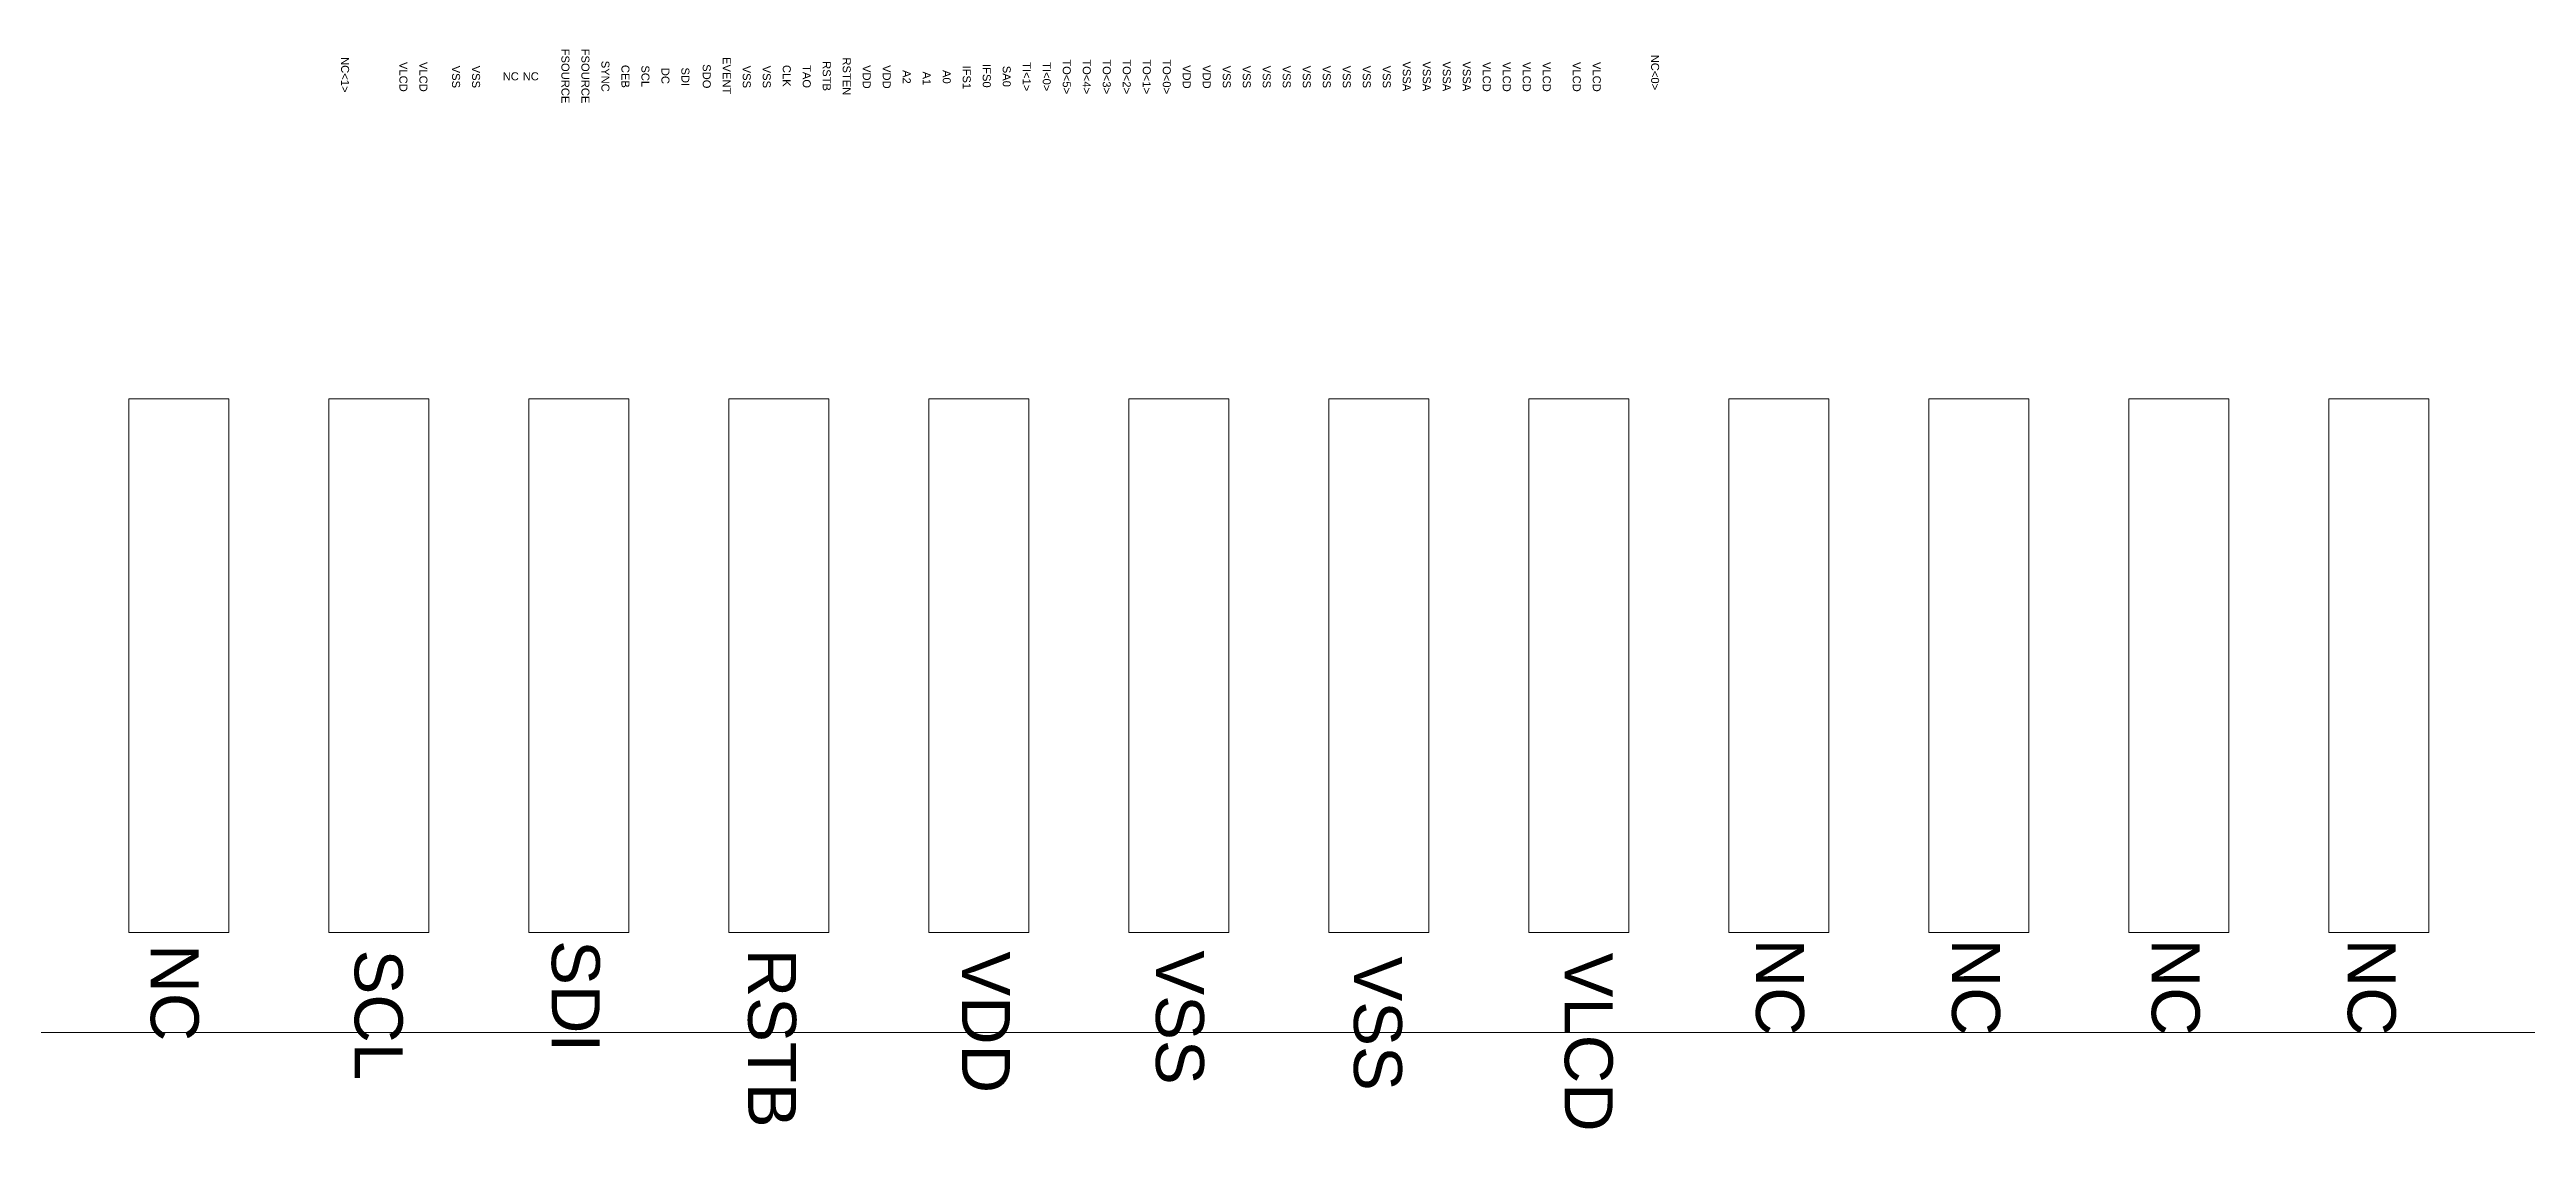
# Model space of a CAD drawing. Extents: x 105 to 1195, y -174 to 82.
# Drawn here: x 892.01 to 899.45, y -116.65 to -113.42 of the extents above; entities that cross this region are included whole.
import ezdxf
from ezdxf.enums import TextEntityAlignment as Align

# ---------------------------------------------------------------- set-up
doc = ezdxf.new("R2010")
doc.units = 0
doc.header["$MEASUREMENT"] = 0
doc.linetypes.add('AUSGEZOGEN', pattern=[0])
doc.layers.get('0').update_dxf_attribs({"linetype": 'AUSGEZOGEN'})
doc.layers.add('DIM', color=4, linetype='Continuous')
doc.layers.add('S', color=2, linetype='Continuous', lineweight=0)
doc.styles.add('Arial', font='arial.ttf', dxfattribs={"height": 24})

# ---------------------------------------------------------------- blocks, each defined once
blk = doc.blocks.new('0')
at = {"lineweight": 5}
blk.add_line((86, 0), (0, 0), dxfattribs=at)
for points in [[(37, 0.3), (36.7, 0.3), (36.7, 1.9), (37, 1.9)], [(37.6, 0.3), (37.3, 0.3), (37.3, 1.9), (37.6, 1.9)], [(38.2, 0.3), (37.9, 0.3), (37.9, 1.9), (38.2, 1.9)], [(38.8, 0.3), (38.5, 0.3), (38.5, 1.9), (38.8, 1.9)], [(39.4, 0.3), (39.1, 0.3), (39.1, 1.9), (39.4, 1.9)], [(40, 0.3), (39.7, 0.3), (39.7, 1.9), (40, 1.9)], [(40.6, 0.3), (40.3, 0.3), (40.3, 1.9), (40.6, 1.9)], [(41.2, 0.3), (40.9, 0.3), (40.9, 1.9), (41.2, 1.9)], [(41.8, 0.3), (41.5, 0.3), (41.5, 1.9), (41.8, 1.9)], [(42.4, 0.3), (42.1, 0.3), (42.1, 1.9), (42.4, 1.9)], [(43, 0.3), (42.7, 0.3), (42.7, 1.9), (43, 1.9)], [(43.6, 0.3), (43.3, 0.3), (43.3, 1.9), (43.6, 1.9)]]:
    blk.add_lwpolyline(points, close=True, dxfattribs=at)
at = {"layer": 'S', "color": 2, "lineweight": 5, "style": 'Arial'}
for s, p in [('NC<1>', (37.3483, 2.8711)), ('VLCD', (37.5233, 2.8648)), ('VLCD', (37.5833, 2.8648)), ('VSS', (37.6813, 2.8648)), ('VSS', (37.7413, 2.8648)), ('FSOURCE', (38.0093, 2.8673)), ('FSOURCE', (38.0693, 2.8673)), ('SYNC', (38.1293, 2.8666)), ('CEB', (38.1893, 2.8663)), ('SDO', (38.4333, 2.8664)), ('EVENT', (38.4933, 2.8684)), ('VSS', (38.5533, 2.8648)), ('VSS', (38.6133, 2.8648)), ('CLK', (38.6733, 2.868)), ('TAO', (38.7333, 2.8657)), ('RSTB', (38.7933, 2.8672)), ('RSTEN', (38.8533, 2.8663)), ('VDD', (38.9133, 2.8648)), ('VDD', (38.9733, 2.8648)), ('IFS0', (39.2733, 2.8679)), ('TI<1>', (39.3933, 2.8653)), ('TI<0>', (39.4533, 2.8653)), ('TO<5>', (39.5133, 2.8653)), ('TO<4>', (39.5733, 2.8653)), ('TO<3>', (39.6333, 2.8653)), ('TO<2>', (39.6933, 2.8653)), ('TO<1>', (39.7533, 2.8653)), ('TO<0>', (39.8133, 2.8653)), ('VDD', (39.8733, 2.8648)), ('VDD', (39.9333, 2.8648)), ('VSS', (39.9933, 2.8648)), ('VSS', (40.0533, 2.8648)), ('VSS', (40.1132, 2.8648)), ('VSS', (40.1732, 2.8648)), ('VSS', (40.2333, 2.8648)), ('VSS', (40.2933, 2.8648)), ('VSS', (40.3533, 2.8648)), ('VSS', (40.4133, 2.8648)), ('VSS', (40.4733, 2.8648)), ('VSSA', (40.5333, 2.8665)), ('VSSA', (40.5933, 2.8665)), ('VSSA', (40.6533, 2.8665)), ('VSSA', (40.7133, 2.8665)), ('VLCD', (40.7733, 2.8648)), ('VLCD', (40.8333, 2.8648)), ('VLCD', (40.8933, 2.8648)), ('VLCD', (40.9533, 2.8648)), ('VLCD', (41.0433, 2.8648)), ('VLCD', (41.1033, 2.8648)), ('NC<0>', (41.2783, 2.8781)), ('SCL', (38.2493, 2.8667)), ('DC', (38.3093, 2.8677)), ('SDI', (38.3693, 2.8649)), ('A2', (39.0333, 2.8646)), ('A1', (39.0933, 2.8602)), ('A0', (39.1533, 2.8648)), ('IFS1', (39.2133, 2.8634)), ('SA0', (39.3333, 2.8663))]:
    blk.add_text(s, height=0.024, rotation=270, dxfattribs=at).set_placement(p, align=Align.MIDDLE_CENTER)
for p in [(37.8453, 2.8664), (37.9053, 2.8664)]:
    blk.add_text('NC', height=0.024, dxfattribs=at).set_placement(p, align=Align.MIDDLE_CENTER)

msp = doc.modelspace()

# ---------------------------------------------------------------- block references
at = {"lineweight": 5}
msp.add_blockref('0', (855.5533, -116.3662), dxfattribs=at)

# ---------------------------------------------------------------- texts
at = {"layer": 'DIM', "lineweight": 5, "style": 'Arial'}
for s, p in [('NC', (892.3906, -116.2467)), ('SCL', (893.0024, -116.3128)), ('SDI', (893.5937, -116.2568)), ('RSTB', (894.1828, -116.3829)), ('VDD', (894.8244, -116.3351)), ('VSS', (895.4062, -116.321)), ('VSS', (896.0001, -116.3392)), ('VLCD', (896.6325, -116.3947)), ('NC', (897.2063, -116.2299)), ('NC', (897.7944, -116.2299)), ('NC', (898.3935, -116.2299)), ('NC', (898.9816, -116.2299))]:
    msp.add_text(s, height=0.144, rotation=270, dxfattribs=at).set_placement(p, align=Align.MIDDLE_CENTER)

doc.saveas('drawing.dxf')
